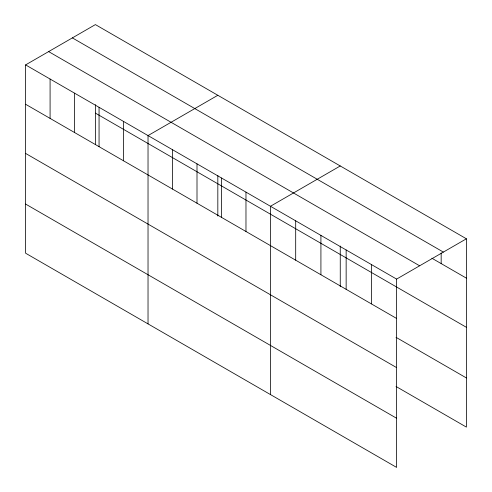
<?xml version="1.0" encoding="UTF-8"?>
<svg xmlns="http://www.w3.org/2000/svg" width="492" height="492" viewBox="0 0 492 492"><rect width="100%" height="100%" fill="white"/><g stroke="black" fill="none" stroke-linecap="round" stroke-linejoin="round"><path stroke-width="0.74" d="M25.602 64.895L396.601 279.093L396.601 467.4L25.602 253.208L25.602 64.895L95.399 24.6L466.398 238.792L466.398 427.105L396.023 386.472M217.827 95.282L148.03 135.583L148.03 323.89M340.255 165.97L270.459 206.265L270.459 394.572M396.601 279.093L466.398 238.792M72.367 37.896L443.366 252.088M431.878 258.226L466.398 278.158M48.634 51.599L419.633 265.791M95.399 113.117L466.398 327.309M25.602 104.261L396.601 318.453M396.023 337.321L466.398 377.954M25.602 153.412L396.601 367.604M25.602 204.057L396.601 418.249M441.17 252.993L441.17 263.595M371.374 264.524L371.374 303.89M346.147 249.961L346.147 289.327M340.255 246.037L340.255 286.713M320.919 235.397L320.919 274.757M295.692 220.828L295.692 260.194M245.975 192.126L245.975 231.492M221.492 177.993L221.492 217.353M217.827 175.355L217.827 216.025M197.003 163.854L197.003 203.221M172.52 149.716L172.52 189.082M123.547 121.444L123.547 160.81M99.058 107.305L99.058 146.671M95.399 104.667L95.399 144.574M74.575 93.172L74.575 132.532M50.086 79.034L50.086 118.4"/></g></svg>
